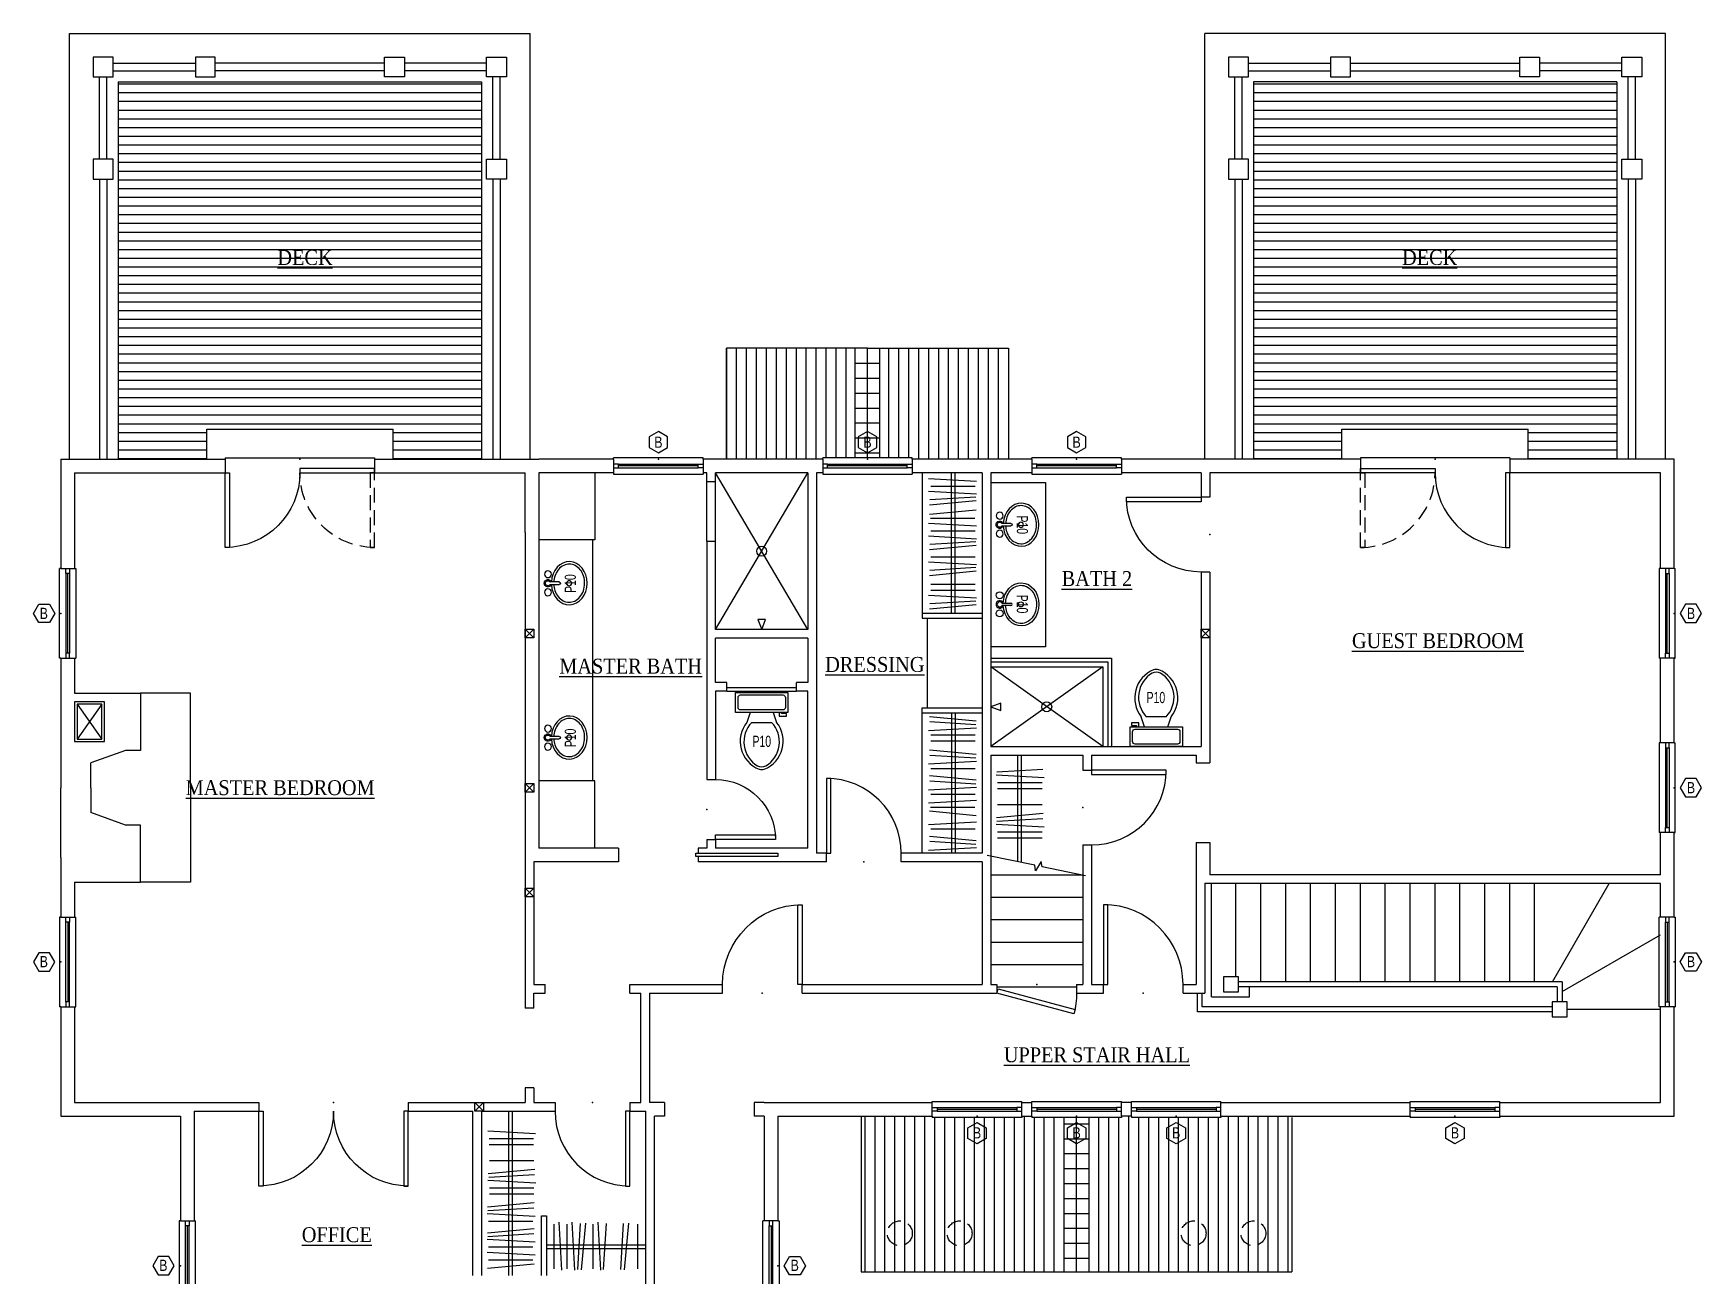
# Model space of a CAD drawing. Header units: inches. Extents: x 1902 to 78711, y -439399 to 11089.
# Drawn here: x 75974 to 76644, y -223 to 276 of the extents above; entities that cross this region are included whole.
import ezdxf
from ezdxf.enums import TextEntityAlignment as Align

# ---------------------------------------------------------------- set-up
doc = ezdxf.new("R2010")
doc.units = ezdxf.units.IN
doc.header["$LTSCALE"] = 48
doc.header["$MEASUREMENT"] = 0
doc.linetypes.add('HIDDEN2', pattern=[0.1875, 0.125, -0.0625])
for name, color, linetype in [('1WHITE', 7, 'CONTINUOUS'), ('2MAGENTA', 6, 'CONTINUOUS'), ('3BLUE', 5, 'CONTINUOUS'), ('4CYAN', 4, 'CONTINUOUS'), ('5GREEN', 3, 'CONTINUOUS'), ('6YELLOW', 2, 'CONTINUOUS'), ('8GREY', 8, 'CONTINUOUS'), ('A-CLOSETS', 7, 'CONTINUOUS'), ('A-DIMENSION', 3, 'CONTINUOUS'), ('A-DOOR', 5, 'CONTINUOUS'), ('A-FRAMING', 3, 'CONTINUOUS'), ('A-GLAZ', 7, 'CONTINUOUS'), ('A-GLAZ-ANNO', 3, 'CONTINUOUS'), ('A-PAVERS', 8, 'CONTINUOUS'), ('A-PLUMBING FIXTURES', 3, 'CONTINUOUS'), ('A-PLUMBING NOTES', 6, 'CONTINUOUS'), ('A-ROOM NAME', 3, 'CONTINUOUS'), ('A-WALLS BELOW', 7, 'CONTINUOUS')]:
    doc.layers.add(name, color=color, linetype=linetype)
doc.layers.get('A-DIMENSION').off()
doc.styles.add('QUARTER', font='stylu.ttf', dxfattribs={"width": 0.83, "height": 4.5})
doc.styles.add('QUARTER CONDENSED', font='stylu.ttf', dxfattribs={"width": 0.7, "height": 4.5})
doc.styles.get("Standard").update_dxf_attribs({"font": 'times.ttf', "height": 6})

# ---------------------------------------------------------------- blocks, each defined once
blk = doc.blocks.new('DOOR_2-8')
at = {"layer": '5GREEN', "ltscale": 0.25}
for p, q in [((-16, 0), (-16, -3.5)), ((16, 0), (16, -3.5))]:
    blk.add_line(p, q, dxfattribs=at)
at = {"layer": 'A-DOOR'}
blk.add_lwpolyline([(16, -35.5), (16, -3.5), (14.25, -3.5), (14.25, -35.5)], close=True, dxfattribs=at)
at = {"layer": 'A-DOOR', "color": 7}
blk.add_arc((16, -3.5), 32, 180, 270, dxfattribs=at)
at = {"layer": 'A-DOOR', "color": 8, "ltscale": 0.25}
blk.add_point((0, 0), dxfattribs=at)
blk = doc.blocks.new('PLUMBING- TOILET plan')
at = {"layer": 'A-PLUMBING FIXTURES', "color": 7}
for p, q in [((-7, 9.5), (-10, 9.5)), ((-10, 9.5), (-10, 8.5)), ((-10, 8.5), (-8, 8.5)), ((-8, 8.5), (-8, 8)), ((-7, 8), (-7, 9.5)), ((4, 12), (-4, 12))]:
    blk.add_line(p, q, dxfattribs=at)
at = {"layer": 'A-PLUMBING FIXTURES', "color": 6}
for p, q in [((-4.67, 8), (-6, 12)), ((4.67, 8), (6, 12))]:
    blk.add_line(p, q, dxfattribs=at)
blk.add_lwpolyline([(10.5, 8), (10.5, 0), (-10.5, 0), (-10.5, 8)], close=True, dxfattribs=at)
at = {"layer": 'A-PLUMBING FIXTURES', "color": 7, "ltscale": 0.25}
blk.add_lwpolyline([(-8.5, 7), (8.5, 7, -0.414214), (9.5, 6), (9.5, 2, -0.414214), (8.5, 1), (-8.5, 1, -0.414214), (-9.5, 2), (-9.5, 6, -0.414214)], format="xyb", close=True, dxfattribs=at)
at = {"layer": 'A-PLUMBING FIXTURES', "color": 6}
for centre, radius, start, end in [((3.52, 19.58), 12.17, 112.02857, 218.53089), ((0, 27), 4, 74.86053, 105.13947), ((-3.52, 19.58), 12.17, 321.46929, 67.97157)]:
    blk.add_arc(centre, radius, start, end, dxfattribs=at)
at = {"layer": 'A-PLUMBING FIXTURES', "color": 7}
for centre, radius, start, end in [((4.2, 19.82), 11.33, 121.05318, 223.63227), ((0, 25.88), 4, 65.73183, 114.26818), ((-4.2, 19.82), 11.33, 316.36791, 58.94699)]:
    blk.add_arc(centre, radius, start, end, dxfattribs=at)
at = {"layer": 'A-PLUMBING NOTES', "ltscale": 0.25, "style": 'QUARTER CONDENSED', "width": 0.7, "flags": 8}
blk.add_attdef('P?', text='', height=4.5, dxfattribs=at).set_placement((-0.15, 19.72), align=Align.MIDDLE_CENTER)
blk = doc.blocks.new('DOOR_2-0')
at = {"layer": '5GREEN', "ltscale": 0.25}
for p, q in [((-12, 0), (-12, -3.5)), ((12, 0), (12, -3.5))]:
    blk.add_line(p, q, dxfattribs=at)
at = {"layer": 'A-DOOR'}
blk.add_lwpolyline([(12, -27.5), (12, -3.5), (10.25, -3.5), (10.25, -27.5)], close=True, dxfattribs=at)
at = {"layer": 'A-DOOR', "color": 7}
blk.add_arc((12, -3.5), 24, 180, 270, dxfattribs=at)
at = {"layer": 'A-DOOR', "color": 8, "ltscale": 0.25}
blk.add_point((0, 0), dxfattribs=at)
blk = doc.blocks.new('DOOR_2-6')
at = {"layer": '5GREEN', "ltscale": 0.25}
for p, q in [((-15, 0), (-15, -3.5)), ((15, 0), (15, -3.5))]:
    blk.add_line(p, q, dxfattribs=at)
at = {"layer": 'A-DOOR'}
blk.add_lwpolyline([(15, -33.5), (15, -3.5), (13.25, -3.5), (13.25, -33.5)], close=True, dxfattribs=at)
at = {"layer": 'A-DOOR', "color": 7}
blk.add_arc((15, -3.5), 30, 180, 270, dxfattribs=at)
at = {"layer": 'A-DOOR', "color": 8, "ltscale": 0.25}
blk.add_point((0, 0), dxfattribs=at)
blk = doc.blocks.new('PLUMBING- SINK')
at = {"layer": 'A-PLUMBING FIXTURES', "color": 6}
for p, q in [((-0.5, 4.49), (-0.5, 8.13)), ((0.5, 8.13), (0.5, 4.49))]:
    blk.add_line(p, q, dxfattribs=at)
blk.add_lwpolyline([(-0.5, 5.96, -0.061262), (-2.92, 6.41, -0.089562), (-5.35, 7.7, -0.104678), (-7.07, 9.77, -0.118622), (-7.66, 12.07, -0.118622), (-7.14, 14.39, -0.104678), (-5.48, 16.49, -0.089562), (-3.08, 17.86, -0.081185), (-0.08, 18.39, -0.081185), (2.93, 17.94, -0.089562), (5.36, 16.65, -0.104678), (7.08, 14.59, -0.118622), (7.67, 12.28, -0.118622), (7.15, 9.97, -0.104678), (5.49, 7.86, -0.089562), (3.09, 6.49, -0.077112), (0.5, 5.99, -0.062741)], format="xyb", dxfattribs=at)
at = {"layer": 'A-PLUMBING FIXTURES', "color": 7}
blk.add_circle((0, 12.16), 1.02, dxfattribs=at)
at = {"layer": 'A-PLUMBING FIXTURES', "color": 6}
for centre in [(-3.63, 3.63), (3.62, 3.63)]:
    blk.add_circle(centre, 1.38, dxfattribs=at)
for centre, radius, start, end in [((0, 8.13), 0.5, 360, 180), ((0, 3.63), 1, 120.2446, 59.6569)]:
    blk.add_arc(centre, radius, start, end, dxfattribs=at)
at = {"layer": 'A-PLUMBING FIXTURES', "color": 7}
blk.add_arc((0, 3.63), 1.5, 109.6397, 70.3486, dxfattribs=at)
at = {"layer": 'A-PLUMBING FIXTURES', "color": 7, "extrusion": (0, 0, -1)}
blk.add_ellipse((0, 12.21), major_axis=(-8.67, -0.07), ratio=0.828621, start_param=4.776993, end_param=10.94473, dxfattribs=at)
at = {"layer": 'A-PLUMBING NOTES', "ltscale": 0.25, "style": 'QUARTER CONDENSED', "width": 0.7, "flags": 8}
blk.add_attdef('P?', text='', height=4.5, dxfattribs=at).set_placement((-0.15, 12.72), align=Align.MIDDLE_CENTER)
blk = doc.blocks.new('WINDOW 3-0')
at = {"layer": '1WHITE', "ltscale": 0.25}
for p, q in [((-16, -2), (16, -2)), ((-16, -3.5), (16, -3.5))]:
    blk.add_line(p, q, dxfattribs=at)
at = {"layer": '6YELLOW'}
for p, q in [((-18, 0), (-18, -5.5)), ((18, 0), (18, -5.5))]:
    blk.add_line(p, q, dxfattribs=at)
at = {"layer": 'A-GLAZ', "color": 6}
for p, q in [((-18, 0), (-18, 0.5)), ((18, 0.5), (-18, 0.5)), ((18, 0), (18, 0.5)), ((-18, -5.5), (-18, -6)), ((-18, -6), (18, -6)), ((18, -5.5), (18, -6))]:
    blk.add_line(p, q, dxfattribs=at)
at = {"layer": 'A-GLAZ'}
blk.add_line((16, -2.75), (-16, -2.75), dxfattribs=at)
for points in [[(-18, -2), (-18, -3.5), (-16, -3.5), (-16, -2)], [(18, -2), (18, -3.5), (16, -3.5), (16, -2)]]:
    blk.add_lwpolyline(points, close=True, dxfattribs=at)
at = {"layer": 'A-GLAZ', "color": 8}
blk.add_point((0, 0), dxfattribs=at)
at = {"layer": 'A-GLAZ-ANNO', "color": 5}
blk.add_lwpolyline([(0, 2.5), (3.71, 4.64), (3.71, 8.93), (0, 11.07), (-3.71, 8.93), (-3.71, 4.64)], close=True, dxfattribs=at)
at = {"layer": 'A-GLAZ-ANNO', "ltscale": 0.25, "style": 'QUARTER', "width": 0.83, "flags": 8}
blk.add_attdef('A', text='', height=4.5, dxfattribs=at).set_placement((0, 6.78), align=Align.MIDDLE_CENTER)
blk = doc.blocks.new('ROOM NAME')
at = {"layer": 'A-ROOM NAME', "ltscale": 0.25, "width": 0.9, "flags": 12}
blk.add_attdef('%%UROOM', text='', height=6, dxfattribs=at).set_placement((0.97, 1.17), align=Align.MIDDLE_CENTER)
at = {"layer": 'A-ROOM NAME', "ltscale": 0.25, "style": 'QUARTER', "width": 0.83, "flags": 8}
for tag, p in [('FLOORING', (0.99, -9.06)), ('HEIGHT', (0.19, -16.7))]:
    blk.add_attdef(tag, text='', height=4.5, dxfattribs=at).set_placement(p, align=Align.MIDDLE_CENTER)
blk = doc.blocks.new('DOOR_2-8cl')
at = {"layer": '5GREEN', "ltscale": 0.25}
for p, q in [((-16, 0), (-16, -3.5)), ((16, 0), (16, -3.5))]:
    blk.add_line(p, q, dxfattribs=at)
at = {"layer": 'A-DOOR'}
blk.add_lwpolyline([(-14.91, -11.78), (16, -3.5), (15.55, -1.81), (-15.36, -10.09)], close=True, dxfattribs=at)
at = {"layer": 'A-DOOR', "color": 7}
blk.add_arc((16, -3.5), 32, 180, 195, dxfattribs=at)
at = {"layer": 'A-DOOR', "color": 8, "ltscale": 0.25}
blk.add_point((0, 0), dxfattribs=at)
blk = doc.blocks.new('DOOR_5-0ext')
at = {"layer": '6YELLOW', "ltscale": 0.25}
for p, q in [((-30, 0), (-30, -5.5)), ((30, 0), (30, -5.5))]:
    blk.add_line(p, q, dxfattribs=at)
at = {"layer": 'A-DOOR', "color": 6, "ltscale": 0.25}
for p, q in [((30, 0.5), (-30, 0.5)), ((-30, 0.5), (-30, 0)), ((30, 0.5), (30, 0))]:
    blk.add_line(p, q, dxfattribs=at)
at = {"layer": 'A-DOOR'}
for points in [[(0, -5.5), (-30, -5.5), (-30, -3.75), (0, -3.75)], [(30, -35.5), (30, -5.5), (28.25, -5.5), (28.25, -35.5)]]:
    blk.add_lwpolyline(points, close=True, dxfattribs=at)
at = {"layer": 'A-DOOR', "color": 7, "linetype": 'HIDDEN2'}
blk.add_lwpolyline([(-30, -35.5), (-30, -5.5), (-28.25, -5.5), (-28.25, -35.5)], close=True, dxfattribs=at)
blk.add_arc((-30, -5.5), 30, 270, 0, dxfattribs=at)
at = {"layer": 'A-DOOR', "color": 7}
blk.add_arc((30, -5.5), 30, 180, 270, dxfattribs=at)
at = {"layer": 'A-DOOR', "color": 8, "ltscale": 0.25}
blk.add_point((0, 0), dxfattribs=at)
blk = doc.blocks.new('DOOR_5-0')
at = {"layer": '5GREEN', "ltscale": 0.25}
for p, q in [((-30, 0), (-30, -3.5)), ((30, 0), (30, -3.5))]:
    blk.add_line(p, q, dxfattribs=at)
at = {"layer": 'A-DOOR'}
for points in [[(-30, -33.5), (-30, -3.5), (-28.25, -3.5), (-28.25, -33.5)], [(30, -33.5), (30, -3.5), (28.25, -3.5), (28.25, -33.5)]]:
    blk.add_lwpolyline(points, close=True, dxfattribs=at)
at = {"layer": 'A-DOOR', "color": 7}
for centre, start, end in [((-30, -3.5), 270, 0), ((30, -3.5), 180, 270)]:
    blk.add_arc(centre, 30, start, end, dxfattribs=at)
at = {"layer": 'A-DOOR', "color": 8, "ltscale": 0.25}
blk.add_point((0, 0), dxfattribs=at)
blk = doc.blocks.new('FRAMING-4x4')
at = {"layer": 'A-FRAMING', "color": 7}
for p, q in [((3.5, 0), (0, 3.5)), ((0, 0), (3.5, 3.5))]:
    blk.add_line(p, q, dxfattribs=at)
at = {"layer": 'A-FRAMING'}
blk.add_lwpolyline([(3.5, 0), (0, 0), (0, 3.5), (3.5, 3.5)], close=True, dxfattribs=at)

msp = doc.modelspace()

# ---------------------------------------------------------------- hatches: boundary and pattern name
at = {"layer": 'A-PAVERS'}
h = msp.add_hatch(dxfattribs=at)
h.set_pattern_fill('_USER', color=256, scale=3.5, style=0, pattern_type=0)
h.set_pattern_definition([(180, (79495.0836, -11938.1205), (0, 3.5), [])])
h.paths.add_polyline_path([(76008.02, 256.67), (76154.02, 256.67), (76154.02, 105.17), (76118.45, 105.17), (76118.45, 117.17), (76043.61, 117.17), (76043.61, 105.17), (76008.02, 105.17)])
h = msp.add_hatch(dxfattribs=at)
h.set_pattern_fill('_USER', color=256, scale=3.5, style=0, pattern_type=0)
h.set_pattern_definition([(180, (79951.0788, -11938.1205), (0, 3.5), [])])
h.paths.add_polyline_path([(76464.02, 256.67), (76610.02, 256.67), (76610.02, 105.17), (76574.45, 105.17), (76574.45, 117.17), (76499.6, 117.17), (76499.6, 105.17), (76464.02, 105.17)])
h = msp.add_hatch(dxfattribs=at)
h.set_pattern_fill('_USER', color=256, scale=4, angle=90, style=0, pattern_type=0)
h.set_pattern_definition([(90, (76252.4417, 149.672), (-4, 2e-16), [])])
h.paths.add_polyline_path([(76304.03, 149.67), (76252.44, 149.67), (76252.44, 105.17), (76289.02, 105.17), (76289.02, 105.67), (76304.03, 105.67)])
h = msp.add_hatch(dxfattribs=at)
h.set_pattern_fill('_USER', color=256, scale=6, style=0, pattern_type=0)
h.set_pattern_definition([(0, (76314.027, 149.672), (0, 6), [])])
h.paths.add_polyline_path([(76314.03, 149.67), (76309.03, 149.67), (76309.03, 116.24), (76309.03, 114.1), (76309.03, 109.81), (76309.03, 107.67), (76309.03, 105.67), (76314.03, 105.67)])
h.paths.add_polyline_path([(76309.03, 149.67), (76304.03, 149.67), (76304.03, 105.67), (76309.03, 105.67), (76309.03, 107.67), (76309.03, 109.81), (76309.03, 114.1), (76309.03, 116.24)])
h = msp.add_hatch(dxfattribs=at)
h.set_pattern_fill('_USER', color=256, scale=4, angle=90, style=0, pattern_type=0)
h.set_pattern_definition([(90, (76365.6126, 149.672), (4, 2e-16), [])])
h.paths.add_polyline_path([(76314.03, 149.67), (76365.61, 149.67), (76365.61, 105.17), (76329.03, 105.17), (76329.03, 105.67), (76314.03, 105.67)])
h = msp.add_hatch(dxfattribs=at)
h.set_pattern_fill('_USER', color=256, scale=4, angle=90, style=0, pattern_type=0)
h.set_pattern_definition([(90, (76312.0386, -208.5565), (-4, 2e-16), [])])
h.paths.add_polyline_path([(76388.02, -159.33), (76375.02, -159.33), (76375.02, -158.83), (76371.02, -158.83), (76371.02, -159.33), (76335.02, -159.33), (76335.02, -158.83), (76306.54, -158.83), (76306.54, -221.33), (76388.02, -221.33)])
h = msp.add_hatch(dxfattribs=at)
h.set_pattern_fill('_USER', color=256, scale=6, style=0, pattern_type=0)
h.set_pattern_definition([(0, (76398.025, -215.828), (0, 6), [])])
h.paths.add_polyline_path([(76393.02, -169.9), (76393.02, -167.75), (76393.02, -164.58), (76393.02, -161.33), (76393.02, -159.33), (76388.02, -159.33), (76388.02, -221.33), (76393.02, -221.33)])
h.paths.add_polyline_path([(76398.02, -159.33), (76393.02, -159.33), (76393.02, -161.33), (76393.02, -163.47), (76393.02, -167.75), (76393.02, -169.9), (76393.02, -221.33), (76398.02, -221.33)])
h = msp.add_hatch(dxfattribs=at)
h.set_pattern_fill('_USER', color=256, scale=4, angle=90, style=0, pattern_type=0)
h.set_pattern_definition([(90, (76474.0085, -208.5565), (4, 2e-16), [])])
h.paths.add_polyline_path([(76398.02, -159.33), (76411.02, -159.33), (76411.02, -158.83), (76415.02, -158.83), (76415.02, -159.33), (76451.02, -159.33), (76451.02, -158.83), (76479.51, -158.83), (76479.51, -221.33), (76398.02, -221.33)])

# ---------------------------------------------------------------- linework, layer by layer
at = {"layer": '1WHITE'}
for p, q in [((76309.03, 105.67), (76309.03, 149.67)), ((76244.52, 72.17), (76244.52, 96.17)), ((76248.02, 72.17), (76248.02, 96.17)), ((76358.52, 25.17), (76407.02, 25.17)), ((76358.52, 21.67), (76403.52, 21.67)), ((76403.52, 21.67), (76403.52, -10.33)), ((76407.02, 25.17), (76407.02, -10.33)), ((75991.52, 6.67), (76001.52, -7.33)), ((76001.52, 6.67), (75991.52, -7.33)), ((76393.02, -221.33), (76393.02, -159.33))]:
    msp.add_line(p, q, dxfattribs=at)
for points in [[(75990.52, -8.33), (76002.52, -8.33), (76002.52, 7.67), (75990.52, 7.67)], [(76273.02, -54.52), (76240.02, -54.52), (76240.02, -53.14), (76273.02, -53.14)]]:
    msp.add_lwpolyline(points, close=True, dxfattribs=at)
at = {"layer": '2MAGENTA'}
for p, q in [((76006.02, 264.17), (76039.02, 264.17)), ((76115.02, 264.17), (76047.02, 264.17)), ((76156.02, 264.17), (76123.02, 264.17)), ((76462.02, 264.17), (76495.02, 264.17)), ((76503.02, 264.17), (76571.02, 264.17)), ((76612.02, 264.17), (76579.02, 264.17)), ((76000.52, 225.67), (76000.52, 258.67)), ((76003.52, 225.67), (76003.52, 258.67)), ((76006.02, 261.17), (76039.02, 261.17)), ((76008.02, 256.67), (76008.02, 105.17)), ((76008.02, 256.67), (76154.02, 256.67)), ((76115.02, 261.17), (76047.02, 261.17)), ((76156.02, 261.17), (76123.02, 261.17)), ((76154.02, 256.67), (76154.02, 105.17)), ((76158.52, 225.67), (76158.52, 258.67)), ((76161.52, 225.67), (76161.52, 258.67)), ((76456.52, 225.67), (76456.52, 258.67)), ((76459.52, 225.67), (76459.52, 258.67)), ((76462.02, 261.17), (76495.02, 261.17)), ((76464.02, 256.67), (76464.02, 105.17)), ((76610.02, 256.67), (76464.02, 256.67)), ((76503.02, 261.17), (76571.02, 261.17)), ((76612.02, 261.17), (76579.02, 261.17)), ((76610.02, 256.67), (76610.02, 105.17)), ((76614.52, 225.67), (76614.52, 258.67)), ((76617.52, 225.67), (76617.52, 258.67)), ((76000.52, 217.67), (76000.52, 105.17)), ((76003.52, 217.67), (76003.52, 105.17)), ((76158.52, 217.67), (76158.52, 105.17)), ((76161.52, 217.67), (76161.52, 105.17)), ((76456.52, 217.67), (76456.52, 105.17)), ((76459.52, 217.67), (76459.52, 105.17)), ((76614.52, 217.67), (76614.52, 105.17)), ((76617.52, 217.67), (76617.52, 105.17)), ((76043.61, 105.17), (76043.61, 117.17)), ((76043.61, 117.17), (76118.45, 117.17)), ((76118.45, 105.17), (76118.45, 117.17)), ((76499.6, 105.17), (76499.6, 117.17)), ((76499.6, 117.17), (76574.45, 117.17)), ((76574.45, 105.17), (76574.45, 117.17)), ((76037.02, 11.17), (76017.02, 11.17)), ((76037.02, -26.83), (76037.02, 11.17)), ((76037.02, -26.83), (76037.02, -64.83)), ((76037.02, -64.83), (76017.02, -64.83)), ((76358.52, -61.83), (76395.52, -61.83)), ((76447.27, -110.83), (76447.27, -65.33)), ((76457.02, -102.83), (76457.02, -65.33)), ((76467.02, -104.83), (76467.02, -65.33)), ((76477.02, -104.83), (76477.02, -65.33)), ((76487.02, -104.83), (76487.02, -65.33)), ((76497.02, -104.83), (76497.02, -65.33)), ((76507.02, -104.83), (76507.02, -65.33)), ((76517.02, -104.83), (76517.02, -65.33)), ((76527.02, -104.83), (76527.02, -65.33)), ((76537.02, -104.83), (76537.02, -65.33)), ((76547.02, -104.83), (76547.02, -65.33)), ((76557.02, -104.83), (76557.02, -65.33)), ((76567.02, -104.83), (76567.02, -65.33)), ((76577.02, -104.83), (76577.02, -65.33)), ((76584.18, -104.83), (76606.98, -65.33)), ((76358.52, -70.83), (76395.52, -70.83)), ((76358.52, -79.83), (76395.52, -79.83)), ((76588.02, -108.67), (76627.52, -85.87)), ((76358.52, -88.83), (76395.52, -88.83)), ((76358.52, -97.83), (76395.52, -97.83)), ((76361.02, -106.83), (76393.02, -106.83)), ((76462.52, -110.83), (76462.52, -106.83)), ((76447.27, -110.83), (76462.52, -110.83)), ((76590.02, -115.83), (76627.52, -115.83))]:
    msp.add_line(p, q, dxfattribs=at)
msp.add_lwpolyline([(75991.52, -7.33), (76001.52, -7.33), (76001.52, 6.67), (75991.52, 6.67)], close=True, dxfattribs=at)
at = {"layer": '3BLUE'}
for p, q in [((75988.52, 105.17), (75988.52, 276.17)), ((75988.52, 276.17), (76173.52, 276.17)), ((76173.52, 105.17), (76173.52, 276.17)), ((76629.52, 276.17), (76444.52, 276.17)), ((76444.52, 105.17), (76444.52, 276.17)), ((76629.52, 105.17), (76629.52, 276.17)), ((76309.03, 149.67), (76252.44, 149.67)), ((76252.44, 149.67), (76252.44, 105.17)), ((76309.03, 149.67), (76365.61, 149.67)), ((76365.61, 149.67), (76365.61, 105.17)), ((76331.02, 99.67), (76331.02, 41.3)), ((76358.52, 95.81), (76380.52, 95.81)), ((76380.52, 95.81), (76380.52, 29.81)), ((76198.52, 72.67), (76198.52, -24.08)), ((76331.02, 43.3), (76355.02, 43.3)), ((76331.02, 41.3), (76355.02, 41.3)), ((76333.02, 41.3), (76333.02, 5.3)), ((76380.52, 29.81), (76358.52, 29.81)), ((76358.52, 23.67), (76405.52, 23.67)), ((76405.52, 23.67), (76405.52, -10.33)), ((76252.52, 13.42), (76280.52, 13.42)), ((76252.52, 11.92), (76280.52, 11.92)), ((76331.02, 5.3), (76355.02, 5.3)), ((76331.02, -53.08), (76331.02, 5.3)), ((76331.02, 3.3), (76355.02, 3.3)), ((76588.02, -104.83), (76458.02, -104.83)), ((76586.02, -106.83), (76458.02, -106.83)), ((76586.02, -106.83), (76586.02, -112.83)), ((76588.02, -104.83), (76588.02, -112.83)), ((76441.52, -116.83), (76441.52, -109.33)), ((76443.52, -114.83), (76443.52, -109.33)), ((76584.02, -116.83), (76441.52, -116.83)), ((76584.02, -114.83), (76443.52, -114.83))]:
    msp.add_line(p, q, dxfattribs=at)
at = {"layer": '3BLUE', "ltscale": 0.25}
for p, q in [((76306.54, -158.83), (76306.54, -221.33)), ((76479.51, -159.33), (76479.51, -221.33)), ((76306.54, -221.33), (76479.51, -221.33))]:
    msp.add_line(p, q, dxfattribs=at)
at = {"layer": '3BLUE'}
for points in [[(75998.02, 258.67), (76006.02, 258.67), (76006.02, 266.67), (75998.02, 266.67)], [(76039.02, 258.67), (76047.02, 258.67), (76047.02, 266.67), (76039.02, 266.67)], [(76123.02, 258.67), (76115.02, 258.67), (76115.02, 266.67), (76123.02, 266.67)], [(76164.02, 258.67), (76156.02, 258.67), (76156.02, 266.67), (76164.02, 266.67)], [(76454.02, 258.67), (76462.02, 258.67), (76462.02, 266.67), (76454.02, 266.67)], [(76495.02, 258.67), (76503.02, 258.67), (76503.02, 266.67), (76495.02, 266.67)], [(76579.02, 258.67), (76571.02, 258.67), (76571.02, 266.67), (76579.02, 266.67)], [(76620.02, 258.67), (76612.02, 258.67), (76612.02, 266.67), (76620.02, 266.67)], [(75998.02, 217.67), (76006.02, 217.67), (76006.02, 225.67), (75998.02, 225.67)], [(76164.02, 217.67), (76156.02, 217.67), (76156.02, 225.67), (76164.02, 225.67)], [(76454.02, 217.67), (76462.02, 217.67), (76462.02, 225.67), (76454.02, 225.67)], [(76620.02, 217.67), (76612.02, 217.67), (76612.02, 225.67), (76620.02, 225.67)], [(76452.02, -108.83), (76458.02, -108.83), (76458.02, -102.83), (76452.02, -102.83)], [(76590.02, -118.83), (76590.02, -112.83), (76584.02, -112.83), (76584.02, -118.83)]]:
    msp.add_lwpolyline(points, close=True, dxfattribs=at)
at = {"layer": '3BLUE', "linetype": 'Continuous'}
msp.add_lwpolyline([(76396.6, -62.22), (76379.17, -58.6), (76378.85, -56.43), (76376.54, -60.16), (76376.23, -57.99), (76357.08, -54.02)], dxfattribs=at)
at = {"layer": '3BLUE', "ltscale": 0.25}
msp.add_lwpolyline([(76178.02, -222.83), (76178.02, -198.83), (76180.02, -198.83), (76180.02, -222.83)], dxfattribs=at)
at = {"layer": '4CYAN'}
for p, q in [((76199.52, 99.67), (76199.52, 72.67)), ((76199.52, 72.67), (76177.02, 72.67)), ((76199.52, -24.08), (76177.02, -24.08)), ((76199.52, -51.08), (76199.52, -24.08))]:
    msp.add_line(p, q, dxfattribs=at)
at = {"layer": '5GREEN'}
for p, q in [((76244.52, 96.17), (76244.52, 99.67)), ((76244.52, 96.17), (76248.02, 96.17)), ((76248.02, 96.17), (76248.02, 99.67)), ((76285.02, 99.67), (76285.02, 36.67)), ((76288.52, 99.67), (76288.52, -53.08)), ((76355.02, 99.67), (76355.02, -53.08)), ((76358.52, 99.67), (76358.52, -10.33)), ((76443.02, 99.67), (76443.02, 89.81)), ((76446.52, 99.67), (76446.52, 89.81)), ((76244.52, 72.17), (76244.52, -23.58)), ((76244.52, 72.17), (76248.02, 72.17)), ((76248.02, 36.67), (76248.02, 72.17)), ((76443.02, 59.81), (76443.02, -10.33)), ((76446.52, 59.81), (76446.52, -16.83)), ((76285.02, 36.67), (76248.02, 36.67)), ((76285.02, 33.17), (76248.02, 33.17)), ((76248.02, 15.42), (76248.02, 33.17)), ((76285.02, 33.17), (76285.02, 15.42)), ((76252.52, 15.42), (76248.02, 15.42)), ((76252.52, 11.92), (76252.52, 15.42)), ((76280.52, 11.92), (76280.52, 15.42)), ((76285.02, 15.42), (76280.52, 15.42)), ((75990.52, 11.17), (76017.02, 11.17)), ((76017.02, 11.17), (76017.02, -11.83)), ((76248.02, 11.92), (76248.02, -23.58)), ((76252.52, 11.92), (76248.02, 11.92)), ((76285.02, 11.92), (76280.52, 11.92)), ((76285.02, -51.08), (76285.02, 11.92)), ((76011.02, -11.83), (75997.02, -16.81)), ((76017.02, -11.83), (76011.02, -11.83)), ((76358.52, -10.33), (76443.02, -10.33)), ((75997.02, -26.83), (75997.02, -16.81)), ((76358.52, -13.83), (76358.52, -105.83)), ((76358.52, -13.83), (76395.52, -13.83)), ((76395.52, -13.83), (76395.52, -19.83)), ((76399.02, -13.83), (76399.02, -19.83)), ((76399.02, -13.83), (76441.02, -13.83)), ((76441.02, -13.83), (76441.02, -16.83)), ((76441.02, -16.83), (76446.52, -16.83)), ((75997.02, -26.83), (75997.02, -36.85)), ((76011.02, -41.83), (75997.02, -36.85)), ((76017.02, -41.83), (76011.02, -41.83)), ((76017.02, -64.83), (76017.02, -41.83)), ((76209.02, -51.08), (76177.02, -51.08)), ((76209.02, -51.08), (76209.02, -56.58)), ((76244.52, -51.08), (76241.02, -51.08)), ((76241.02, -51.08), (76241.02, -53.14)), ((76244.52, -47.58), (76244.52, -51.08)), ((76248.02, -47.58), (76248.02, -51.08)), ((76285.02, -51.08), (76248.02, -51.08)), ((76292.52, -53.08), (76288.52, -53.08)), ((76355.02, -53.08), (76322.52, -53.08)), ((76395.52, -49.83), (76395.52, -105.83)), ((76399.02, -49.83), (76399.02, -105.83)), ((76441.02, -48.83), (76441.02, -105.83)), ((76441.02, -48.83), (76446.52, -48.83)), ((76446.52, -48.83), (76446.52, -61.83)), ((76171.52, -56.58), (76171.52, -115.33)), ((76175.02, -56.58), (76175.02, -105.83)), ((76209.02, -56.58), (76175.02, -56.58)), ((76241.02, -54.52), (76241.02, -56.58)), ((76292.52, -56.58), (76241.02, -56.58)), ((76355.02, -56.58), (76322.52, -56.58)), ((76355.02, -56.58), (76355.02, -105.83)), ((75990.52, -64.83), (76017.02, -64.83)), ((76444.52, -65.24), (76444.52, -109.33)), ((76627.52, -65.33), (76444.52, -65.33)), ((76627.52, -61.83), (76446.52, -61.83)), ((76175.02, -95.58), (76175.02, -103.95)), ((76175.02, -105.83), (76179.52, -105.83)), ((76179.52, -109.33), (76179.52, -105.83)), ((76213.52, -105.83), (76250.77, -105.83)), ((76213.52, -109.33), (76213.52, -105.83)), ((76282.77, -105.83), (76355.02, -105.83)), ((76358.52, -105.83), (76361.02, -105.83)), ((76393.02, -105.83), (76395.52, -105.83)), ((76399.02, -105.83), (76403.77, -105.83)), ((76435.77, -105.83), (76441.02, -105.83)), ((76175.02, -109.33), (76179.52, -109.33)), ((76175.02, -115.33), (76175.02, -109.33)), ((76213.52, -109.33), (76218.02, -109.33)), ((76218.02, -153.33), (76218.02, -109.33)), ((76221.52, -109.33), (76250.77, -109.33)), ((76221.52, -109.33), (76221.52, -153.33)), ((76282.77, -109.33), (76361.02, -109.33)), ((76393.02, -109.33), (76403.77, -109.33)), ((76435.77, -109.33), (76444.52, -109.33)), ((76175.02, -115.33), (76171.52, -115.33)), ((76171.52, -147.33), (76171.52, -153.33)), ((76175.02, -147.33), (76171.52, -147.33)), ((76175.02, -147.33), (76175.02, -153.33)), ((76038.52, -153.33), (76064.52, -153.33)), ((76124.52, -153.33), (76171.52, -153.33)), ((76175.02, -153.33), (76183.52, -153.33)), ((76213.52, -153.33), (76218.02, -153.33)), ((76038.52, -156.83), (76064.52, -156.83)), ((76124.52, -156.83), (76150.52, -156.83)), ((76150.52, -222.83), (76150.52, -156.83)), ((76154.02, -156.83), (76154.02, -222.83)), ((76154.02, -156.83), (76183.52, -156.83)), ((76213.52, -156.83), (76220.02, -156.83)), ((76220.02, -252.84), (76220.02, -156.83)), ((76223.52, -404.83), (76223.52, -158.83))]:
    msp.add_line(p, q, dxfattribs=at)
at = {"layer": '6YELLOW'}
for p, q in [((75985.02, 105.17), (75985.02, 61.17)), ((75985.03, 105.17), (76051.03, 105.17)), ((76111.03, 105.17), (76177.03, 105.17)), ((76207.02, 105.17), (76177.02, 105.17)), ((76291.02, 105.17), (76243.02, 105.17)), ((76375.02, 105.17), (76327.02, 105.17)), ((76441.02, 105.17), (76411.02, 105.17)), ((76507.02, 105.17), (76441.02, 105.17)), ((76633.02, 105.17), (76567.02, 105.17)), ((76633.02, 61.17), (76633.02, 105.17)), ((75990.52, 99.67), (75990.52, 61.17)), ((75990.53, 99.67), (76051.03, 99.67)), ((76111.03, 99.67), (76171.53, 99.67)), ((76171.52, 75.67), (76171.52, 99.67)), ((76207.02, 99.67), (76177.02, 99.67)), ((76177.02, 99.67), (76177.02, -51.08)), ((76244.52, 99.67), (76243.02, 99.67)), ((76285.02, 99.67), (76248.02, 99.67)), ((76291.02, 99.67), (76288.52, 99.67)), ((76355.02, 99.67), (76327.02, 99.67)), ((76375.02, 99.67), (76358.52, 99.67)), ((76443.02, 99.67), (76411.02, 99.67)), ((76507.02, 99.67), (76446.52, 99.67)), ((76627.52, 99.67), (76567.02, 99.67)), ((76627.52, 61.17), (76627.52, 99.67)), ((76171.52, 75.67), (76171.52, -75.83)), ((75985.02, 25.17), (75985.02, 1.17)), ((75990.52, 25.17), (75990.52, 11.17)), ((76627.52, -8.83), (76627.52, 25.17)), ((76633.02, -8.83), (76633.02, 25.17)), ((75985.02, 1.17), (75985.02, -26.83)), ((75985.02, -54.83), (75985.02, -26.83)), ((76627.52, -61.83), (76627.52, -44.83)), ((76633.02, -78.83), (76633.02, -44.83)), ((75985.02, -54.83), (75985.02, -78.83)), ((75990.52, -64.83), (75990.52, -78.83)), ((76627.52, -78.83), (76627.52, -65.33)), ((75985.02, -114.83), (75985.02, -158.83)), ((75990.52, -114.83), (75990.52, -153.33)), ((76627.52, -153.33), (76627.52, -114.83)), ((76633.02, -158.83), (76633.02, -114.83)), ((75990.52, -153.33), (76038.52, -153.33)), ((76227.52, -153.33), (76221.52, -153.33)), ((76227.52, -153.33), (76227.52, -158.83)), ((76267.52, -153.33), (76263.52, -153.33)), ((76263.52, -153.33), (76263.52, -158.83)), ((76267.52, -153.33), (76335.02, -153.33)), ((76371.02, -153.33), (76375.02, -153.33)), ((76415.02, -153.33), (76411.02, -153.33)), ((76451.02, -153.33), (76527.02, -153.33)), ((76563.02, -153.33), (76627.52, -153.33)), ((75985.02, -158.83), (76033.02, -158.83)), ((76033.02, -158.83), (76033.02, -200.83)), ((76038.52, -156.83), (76038.52, -200.83)), ((76227.52, -158.83), (76223.52, -158.83)), ((76267.52, -158.83), (76263.52, -158.83)), ((76267.52, -158.83), (76267.52, -200.83)), ((76273.02, -158.83), (76335.02, -158.83)), ((76273.02, -158.83), (76273.02, -200.83)), ((76371.02, -158.83), (76375.02, -158.83)), ((76415.02, -158.83), (76411.02, -158.83)), ((76451.02, -158.83), (76527.02, -158.83)), ((76563.02, -158.83), (76633.02, -158.83))]:
    msp.add_line(p, q, dxfattribs=at)
at = {"layer": 'A-CLOSETS', "color": 7}
for p, q in [((76333.56, 97.43), (76352.83, 96.34)), ((76352.24, 94.11), (76334.41, 94.11)), ((76342.77, 43.3), (76342.77, 99.67)), ((76344.27, 43.3), (76344.27, 99.67)), ((76333.56, 92.24), (76352.83, 91.15)), ((76352.7, 88.41), (76333.99, 86.65)), ((76352.53, 89.9), (76334.09, 88.76)), ((76352.61, 84.68), (76333.9, 82.92)), ((76352.14, 81.36), (76334.32, 81.36)), ((76333.56, 79.49), (76352.83, 78.4)), ((76333.56, 74.29), (76352.83, 73.2)), ((76352.24, 76.17), (76334.41, 76.17)), ((76352.7, 70.46), (76333.99, 68.7)), ((76352.53, 71.95), (76334.09, 70.82)), ((76333.56, 63.9), (76352.83, 62.81)), ((76352.53, 61.57), (76334.09, 60.43)), ((76352.24, 65.78), (76334.41, 65.78)), ((76352.7, 60.08), (76333.99, 58.31)), ((76352.24, 54.77), (76334.41, 54.77)), ((76333.56, 50.5), (76352.83, 49.41)), ((76352.53, 48.16), (76334.09, 47.02)), ((76352.24, 52.37), (76334.41, 52.37)), ((76352.7, 46.67), (76333.99, 44.91)), ((76352.7, -0.08), (76333.99, 1.69)), ((76342.77, 3.3), (76342.77, -53.08)), ((76344.27, 3.3), (76344.27, -53.08)), ((76333.56, -3.9), (76352.83, -2.81)), ((76352.53, -1.56), (76334.09, -0.43)), ((76352.24, -5.78), (76334.41, -5.78)), ((76352.7, -13.48), (76333.99, -11.72)), ((76352.24, -8.18), (76334.41, -8.18)), ((76333.56, -17.31), (76352.83, -16.22)), ((76352.53, -14.97), (76334.09, -13.84)), ((76352.24, -19.19), (76334.41, -19.19)), ((76361.02, -20.49), (76379.45, -19.35)), ((76369.27, -13.83), (76369.27, -56.55)), ((76370.77, -13.83), (76370.77, -56.86)), ((76333.56, -27.7), (76352.83, -26.61)), ((76352.7, -23.87), (76333.99, -22.11)), ((76352.53, -25.36), (76334.09, -24.22)), ((76379.99, -22.83), (76360.72, -21.74)), ((76361.31, -24.7), (76379.13, -24.7)), ((76333.56, -32.89), (76352.83, -31.8)), ((76352.24, -29.57), (76334.41, -29.57)), ((76361.31, -27.1), (76379.13, -27.1)), ((76352.61, -38.09), (76333.9, -36.32)), ((76352.14, -34.77), (76334.32, -34.77)), ((76360.85, -38.83), (76379.56, -37.06)), ((76361.02, -40.31), (76379.45, -39.18)), ((76361.31, -33.52), (76379.13, -33.52)), ((76333.56, -41.58), (76352.83, -40.49)), ((76352.7, -48.14), (76333.99, -46.37)), ((76352.24, -43.45), (76334.41, -43.45)), ((76379.99, -42.65), (76360.72, -41.56)), ((76361.31, -44.53), (76379.13, -44.53)), ((76333.56, -51.96), (76352.83, -50.87)), ((76352.53, -49.63), (76334.09, -48.49)), ((76361.31, -46.93), (76379.13, -46.93)), ((76164.77, -156.83), (76164.77, -222.83)), ((76166.27, -156.83), (76166.27, -222.83)), ((76175.72, -165.83), (76156.46, -164.74)), ((76157.05, -167.7), (76174.87, -167.7)), ((76157.05, -170.1), (76174.87, -170.1)), ((76156.7, -181.83), (76175.41, -180.06)), ((76157.17, -176.52), (76174.99, -176.52)), ((76175.84, -185.65), (76156.58, -184.56)), ((76156.87, -183.31), (76175.31, -182.18)), ((76157.17, -187.53), (76174.99, -187.53)), ((76156.35, -195.23), (76175.06, -193.47)), ((76157.17, -189.93), (76174.99, -189.93)), ((76175.49, -199.06), (76156.22, -197.97)), ((76156.52, -196.72), (76174.95, -195.59)), ((76156.81, -200.94), (76174.63, -200.94)), ((76156.35, -205.62), (76175.06, -203.86)), ((76156.52, -207.11), (76174.95, -205.97)), ((76183.2, -220.04), (76183.2, -202.22)), ((76185.08, -201.36), (76186.17, -220.63)), ((76188.4, -220.04), (76188.4, -202.22)), ((76190.27, -201.36), (76191.36, -220.63)), ((76192.61, -220.33), (76193.75, -201.9)), ((76194.1, -220.51), (76195.86, -201.8)), ((76198.79, -220.04), (76198.79, -202.22)), ((76200.66, -201.36), (76201.75, -220.63)), ((76203, -220.33), (76204.14, -201.9)), ((76209.93, -220.33), (76211.06, -201.9)), ((76211.41, -220.51), (76213.18, -201.8)), ((76216.72, -220.04), (76216.72, -202.22)), ((76175.49, -209.45), (76156.22, -208.36)), ((76175.49, -214.64), (76156.22, -213.55)), ((76156.81, -211.32), (76174.63, -211.32)), ((76220.02, -210.58), (76180.02, -210.58)), ((76220.02, -212.08), (76180.02, -212.08)), ((76156.35, -219.84), (76175.06, -218.07)), ((76156.81, -216.52), (76174.63, -216.52))]:
    msp.add_line(p, q, dxfattribs=at)
at = {"layer": 'A-PAVERS'}
for p, q in [((76304.03, 105.67), (76304.03, 149.67)), ((76314.03, 105.67), (76314.03, 149.67)), ((76388.02, -221.33), (76388.02, -159.33)), ((76398.02, -221.33), (76398.02, -159.33))]:
    msp.add_line(p, q, dxfattribs=at)
at = {"layer": 'A-PLUMBING FIXTURES', "color": 7}
for p, q in [((76248.02, 36.67), (76285.02, 99.67)), ((76285.02, 36.67), (76248.02, 99.67)), ((76403.52, 21.67), (76358.52, -10.33)), ((76403.52, -10.33), (76358.52, 21.67))]:
    msp.add_line(p, q, dxfattribs=at)
at = {"layer": 'A-PLUMBING FIXTURES', "color": 6}
for p, q in [((76268.02, 40.67), (76265.02, 40.67)), ((76265.02, 40.67), (76266.52, 36.67)), ((76266.52, 36.67), (76268.02, 40.67)), ((76362.52, 7.17), (76358.52, 5.67)), ((76362.52, 4.17), (76362.52, 7.17)), ((76358.52, 5.67), (76362.52, 4.17))]:
    msp.add_line(p, q, dxfattribs=at)
at = {"layer": 'A-PLUMBING FIXTURES', "color": 7}
for centre in [(76266.52, 68.17), (76381.02, 5.67)]:
    msp.add_circle(centre, 2, dxfattribs=at)
at = {"layer": 'A-WALLS BELOW', "linetype": 'HIDDEN2'}
for centre in [(76322.02, -205.83), (76346.02, -205.83), (76440.02, -205.83), (76464.02, -205.83)]:
    msp.add_circle(centre, 5, dxfattribs=at)

# ---------------------------------------------------------------- block references
at = {"layer": '1WHITE'}
for p in [(76225.02, 105.17), (76309.02, 105.17), (76393.02, 105.17)]:
    msp.add_blockref('WINDOW 3-0', p, dxfattribs=at).add_auto_attribs({'A': 'B'})
at = {"layer": '1WHITE', "xscale": -1}
for name, p in [('DOOR_5-0ext', (76081.03, 105.17)), ('DOOR_5-0', (76094.52, -153.33))]:
    msp.add_blockref(name, p, dxfattribs=at)
at = {"layer": '1WHITE'}
msp.add_blockref('DOOR_5-0ext', (76537.02, 105.17), dxfattribs=at)
ref = msp.add_blockref('PLUMBING- SINK', (76358.52, 78.81), dxfattribs=dict(at, xscale=-1, rotation=270))
ref.add_attrib('P?', 'P10', dxfattribs={"layer": 'A-PLUMBING NOTES', "ltscale": 0.25, "height": 4.5, "rotation": 270, "style": 'QUARTER CONDENSED', "width": 0.7, "flags": 8}).set_placement((76371.24, 78.78), align=Align.MIDDLE_CENTER)
ref = msp.add_blockref('WINDOW 3-0', (75985.02, 43.17), dxfattribs=dict(at, xscale=-1, rotation=90))
ref.add_attrib('A', 'B', dxfattribs={"layer": 'A-GLAZ-ANNO', "ltscale": 0.25, "height": 4.5, "style": 'QUARTER', "width": 0.83, "flags": 8}).set_placement((75978.15, 43.17), align=Align.MIDDLE_CENTER)
ref = msp.add_blockref('WINDOW 3-0', (76633.02, 43.17), dxfattribs=dict(at, rotation=270))
ref.add_attrib('A', 'B', dxfattribs={"layer": 'A-GLAZ-ANNO', "ltscale": 0.25, "height": 4.5, "style": 'QUARTER', "width": 0.83, "flags": 8}).set_placement((76639.81, 43.17), align=Align.MIDDLE_CENTER)
at = {"layer": '1WHITE', "rotation": 270}
msp.add_blockref('PLUMBING- SINK', (76358.52, 46.81), dxfattribs=at).add_auto_attribs({'P?': 'P10'})
at = {"layer": '1WHITE'}
ref = msp.add_blockref('WINDOW 3-0', (76633.02, -26.83), dxfattribs=dict(at, rotation=270))
ref.add_attrib('A', 'B', dxfattribs={"layer": 'A-GLAZ-ANNO', "ltscale": 0.25, "height": 4.5, "style": 'QUARTER', "width": 0.83, "flags": 8}).set_placement((76639.81, -26.83), align=Align.MIDDLE_CENTER)
ref = msp.add_blockref('WINDOW 3-0', (75985.02, -96.83), dxfattribs=dict(at, rotation=90.00000000000001))
ref.add_attrib('A', 'B', dxfattribs={"layer": 'A-GLAZ-ANNO', "ltscale": 0.25, "height": 4.5, "style": 'QUARTER', "width": 0.83, "flags": 8}).set_placement((75978.15, -96.7), align=Align.MIDDLE_CENTER)
ref = msp.add_blockref('WINDOW 3-0', (76633.02, -96.83), dxfattribs=dict(at, xscale=-1, rotation=270))
ref.add_attrib('A', 'B', dxfattribs={"layer": 'A-GLAZ-ANNO', "ltscale": 0.25, "height": 4.5, "style": 'QUARTER', "width": 0.83, "flags": 8}).set_placement((76639.81, -96.7), align=Align.MIDDLE_CENTER)
ref = msp.add_blockref('WINDOW 3-0', (76353.02, -158.83), dxfattribs=dict(at, xscale=-1, rotation=180))
ref.add_attrib('A', 'B', dxfattribs={"layer": 'A-GLAZ-ANNO', "ltscale": 0.25, "height": 4.5, "style": 'QUARTER', "width": 0.83, "flags": 8}).set_placement((76353.02, -165.48), align=Align.MIDDLE_CENTER)
ref = msp.add_blockref('WINDOW 3-0', (76393.02, -158.83), dxfattribs=dict(at, xscale=-1, rotation=180))
ref.add_attrib('A', 'B', dxfattribs={"layer": 'A-GLAZ-ANNO', "ltscale": 0.25, "height": 4.5, "style": 'QUARTER', "width": 0.83, "flags": 8}).set_placement((76393.02, -165.48), align=Align.MIDDLE_CENTER)
ref = msp.add_blockref('WINDOW 3-0', (76433.02, -158.83), dxfattribs=dict(at, xscale=-1, rotation=180))
ref.add_attrib('A', 'B', dxfattribs={"layer": 'A-GLAZ-ANNO', "ltscale": 0.25, "height": 4.5, "style": 'QUARTER', "width": 0.83, "flags": 8}).set_placement((76433.02, -165.48), align=Align.MIDDLE_CENTER)
ref = msp.add_blockref('WINDOW 3-0', (76545.02, -158.83), dxfattribs=dict(at, xscale=-1, rotation=180))
ref.add_attrib('A', 'B', dxfattribs={"layer": 'A-GLAZ-ANNO', "ltscale": 0.25, "height": 4.5, "style": 'QUARTER', "width": 0.83, "flags": 8}).set_placement((76545.02, -165.48), align=Align.MIDDLE_CENTER)
ref = msp.add_blockref('WINDOW 3-0', (76033.02, -218.83), dxfattribs=dict(at, rotation=90.00000000000001))
ref.add_attrib('A', 'B', dxfattribs={"layer": 'A-GLAZ-ANNO', "ltscale": 0.25, "height": 4.5, "style": 'QUARTER', "width": 0.83, "flags": 8}).set_placement((76026.15, -218.7), align=Align.MIDDLE_CENTER)
ref = msp.add_blockref('WINDOW 3-0', (76273.02, -218.83), dxfattribs=dict(at, xscale=-1, rotation=270))
ref.add_attrib('A', 'B', dxfattribs={"layer": 'A-GLAZ-ANNO', "ltscale": 0.25, "height": 4.5, "style": 'QUARTER', "width": 0.83, "flags": 8}).set_placement((76279.81, -218.7), align=Align.MIDDLE_CENTER)
at = {"layer": '6YELLOW'}
msp.add_blockref('PLUMBING- TOILET plan', (76425.02, -10.33), dxfattribs=at).add_auto_attribs({'P?': 'P10'})
ref = msp.add_blockref('PLUMBING- TOILET plan', (76266.52, 11.42), dxfattribs=dict(at, rotation=180))
ref.add_attrib('P?', 'P10', dxfattribs={"layer": 'A-PLUMBING NOTES', "ltscale": 0.25, "height": 4.5, "style": 'QUARTER CONDENSED', "width": 0.7, "flags": 8}).set_placement((76266.56, -8.2), align=Align.MIDDLE_CENTER)
at = {"layer": '8GREY'}
ref = msp.add_blockref('PLUMBING- SINK', (76177.02, 55.3), dxfattribs=dict(at, xscale=-1, rotation=270))
ref.add_attrib('P?', 'P10', dxfattribs={"layer": 'A-PLUMBING NOTES', "ltscale": 0.25, "height": 4.5, "rotation": 90, "style": 'QUARTER CONDENSED', "width": 0.7, "flags": 8}).set_placement((76189.64, 55.15), align=Align.MIDDLE_CENTER)
ref = msp.add_blockref('PLUMBING- SINK', (76177.02, -6.7), dxfattribs=dict(at, xscale=-1, rotation=270))
ref.add_attrib('P?', 'P10', dxfattribs={"layer": 'A-PLUMBING NOTES', "ltscale": 0.25, "height": 4.5, "rotation": 90, "style": 'QUARTER CONDENSED', "width": 0.7, "flags": 8}).set_placement((76189.64, -6.85), align=Align.MIDDLE_CENTER)
at = {"layer": 'A-DIMENSION'}
for p in [(76171.52, 33.33), (76443.02, 33.33), (76171.52, -28.58), (76171.52, -70.63), (76151.27, -156.83)]:
    msp.add_blockref('FRAMING-4x4', p, dxfattribs=at)
at = {"layer": 'A-DOOR', "xscale": -1}
for name, p, rotation in [('DOOR_2-6', (76446.52, 74.81), 270), ('DOOR_2-0', (76244.52, -35.58), 90), ('DOOR_2-8', (76266.77, -109.33), 180), ('DOOR_2-8cl', (76377.02, -105.83), 359.9999783233045)]:
    msp.add_blockref(name, p, dxfattribs=dict(at, rotation=rotation))
at = {"layer": 'A-DOOR'}
for name, p, rotation in [('DOOR_2-6', (76395.52, -34.83), 90), ('DOOR_2-6', (76307.52, -56.58), 180), ('DOOR_2-8', (76419.77, -109.33), 180)]:
    msp.add_blockref(name, p, dxfattribs=dict(at, rotation=rotation))
msp.add_blockref('DOOR_2-6', (76198.52, -153.33), dxfattribs=at)
at = {"layer": 'A-ROOM NAME'}
ref = msp.add_blockref('ROOM NAME', (76082.09, 184.99), dxfattribs=at)
ref.add_attrib('%%UROOM', '%%uDECK', dxfattribs={"ltscale": 0.25, "height": 6, "width": 0.9}).set_placement((76083.07, 186.16), align=Align.MIDDLE_CENTER)
ref = msp.add_blockref('ROOM NAME', (76535.96, 184.99), dxfattribs=dict(at, xscale=-1))
ref.add_attrib('%%UROOM', '%%uDECK', dxfattribs={"ltscale": 0.25, "height": 6, "width": 0.9}).set_placement((76534.85, 186.16), align=Align.MIDDLE_CENTER)
ref = msp.add_blockref('ROOM NAME', (76400.2, 56.01), dxfattribs=at)
ref.add_attrib('%%UROOM', '%%uBATH 2', dxfattribs={"ltscale": 0.25, "height": 6, "width": 0.9}).set_placement((76401.18, 57.18), align=Align.MIDDLE_CENTER)
ref = msp.add_blockref('ROOM NAME', (76537.2, 33.27), dxfattribs=dict(at, xscale=-1, rotation=180))
ref.add_attrib('%%UROOM', '%%uGUEST BEDROOM', dxfattribs={"ltscale": 0.25, "height": 6, "width": 0.9}).set_placement((76538.18, 32.23), align=Align.MIDDLE_CENTER)
ref = msp.add_blockref('ROOM NAME', (76212.91, 20.83), dxfattribs=at)
ref.add_attrib('%%UROOM', '%%uMASTER BATH', dxfattribs={"ltscale": 0.25, "height": 6, "width": 0.9}).set_placement((76213.89, 22), align=Align.MIDDLE_CENTER)
ref = msp.add_blockref('ROOM NAME', (76311, 21.51), dxfattribs=at)
ref.add_attrib('%%UROOM', '%%uDRESSING', dxfattribs={"ltscale": 0.25, "height": 6, "width": 0.9}).set_placement((76311.97, 22.68), align=Align.MIDDLE_CENTER)
ref = msp.add_blockref('ROOM NAME', (76072.12, -27.99), dxfattribs=at)
ref.add_attrib('%%UROOM', '%%uMASTER BEDROOM', dxfattribs={"ltscale": 0.25, "height": 6, "width": 0.9}).set_placement((76073.09, -26.82), align=Align.MIDDLE_CENTER)
ref = msp.add_blockref('ROOM NAME', (76400.2, -135.29), dxfattribs=at)
ref.add_attrib('%%UROOM', '%%uUPPER STAIR HALL', dxfattribs={"ltscale": 0.25, "height": 6, "width": 0.9}).set_placement((76401.18, -134.12), align=Align.MIDDLE_CENTER)
ref = msp.add_blockref('ROOM NAME', (76094.85, -207.55), dxfattribs=at)
ref.add_attrib('%%UROOM', '%%uOFFICE', dxfattribs={"ltscale": 0.25, "height": 6, "width": 0.9}).set_placement((76095.82, -206.38), align=Align.MIDDLE_CENTER)

doc.saveas('drawing.dxf')
